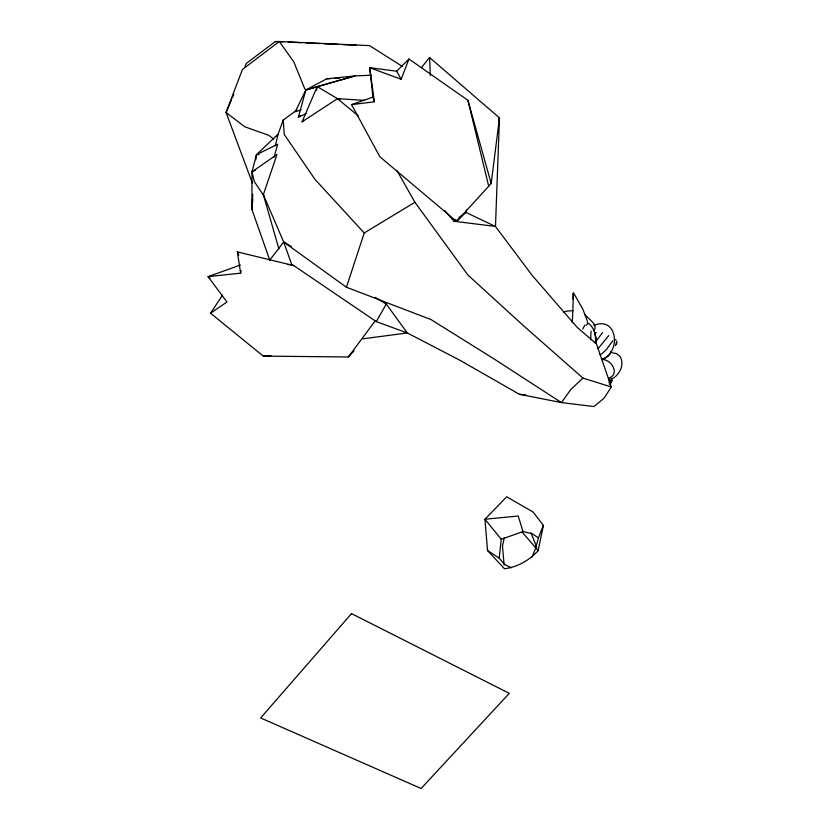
<?xml version="1.0" encoding="UTF-8"?>
<svg xmlns="http://www.w3.org/2000/svg" width="830" height="830" viewBox="0 0 830 830"><rect width="100%" height="100%" fill="white"/><g stroke="black" fill="none" stroke-linecap="round" stroke-linejoin="round"><path stroke-width="1.25" d="M296.953 109.944L283.196 120.091L278.154 134.066L256.449 154.712L251.988 171.841L251.905 209.471L269.926 260.558M572.327 322.745L573.499 292.814L582.764 308.978L587.422 321.241M596.137 343.361L596.054 337.177L594.612 333.442M595.338 343.153C596.324 335.735 594.456 327.476 587.993 323.005M252.756 194.189L251.905 209.471L252.745 199.283M511.477 567.834L504.567 564.4L499.204 558.165L501.258 539.251L484.938 519.238L506.674 496.807L533.047 511.986L543.391 525.369L538.12 550.653C529.623 560.219 517.204 567.264 504.443 568.737L487.521 550.518L484.938 519.238L518.242 516.011L522.983 531.584L532.123 533.69L538.4 537.892L535.568 548.474L532.03 557.044M590.68 339.729L591.012 331.139M585.129 314.85C588.097 318.585 598.876 325.184 593.751 330.765M491.184 183.503L467.923 100.316L408.962 59.003L396.667 71.224L369.692 67.666L372.94 97.1L351.578 104.642L379.86 156.746L456.583 221.444L491.184 183.503L499.473 117.912L429.556 57.488L421.474 67.572M255.765 159.806L256.449 154.712L277.708 144.171L274.045 157.244M616.524 344.243L616.918 341.68M504.308 537.529L502.492 546.213L504.121 564.981M316.438 90.252L317.236 86.6L354.95 75.935L371.664 75.198M354.099 350.779L348.361 356.973L263.286 356.112L210.561 313.221L226.964 302.016L208.06 276.639L240.627 273.163L241.167 270.912M275.238 145.945L278.154 134.066L276.805 136.276M306.28 113.565L298.354 117.217L305.834 90.024L326.688 78.788L354.95 75.935L305.834 90.024L295.21 111.77L301.051 109.902M615.507 345.622L616.545 342.147M582.919 378.075L570.884 389.415L561.433 402.581L494.203 359.048L430.967 319.54L346.421 287.232L364.235 232.971L414.907 202.292L467.933 275.062L523.014 325.267L582.919 378.075L611.316 386.967L604.126 398.141L593.99 406.555L561.433 402.581L519.393 394.302L459.81 360.199L407.271 332.955L376.27 321.604L293.789 265.61L291.766 264.625L287.896 264.583M278.921 248.979L263.349 194.708L276.981 154.505L251.988 171.841L254.333 181.583L264.583 196.959M466.616 209.949L465.755 212.366L456.583 221.444M498.612 120.329L499.473 117.912L495.479 226.455L531.833 274.989L577.255 327.445L596.459 343.911L611.316 386.967M351.578 104.642L374.351 101.758L369.692 67.666L401.149 79.306L408.962 59.003M538.4 537.892L543.391 525.369M232.348 97.805L233.79 94.247M244.892 66.95L246.344 63.391L275.301 41.552L279.316 41.5L369.558 45.619L402.353 66.421M364.609 100.368L337.457 98.677L302.089 121.813L317.236 86.6L337.457 98.677L358.187 115.827M231.373 100.181L226.061 112.496L252.517 183.368M610.154 384.715L612.094 380.306L611.606 378.376L611.067 378.646M601.978 358.778L603.431 358.902L602.124 359.203C605.859 358.01 609.915 355.904 610.963 351.671M609.635 383.045L610.621 381.084L609.013 380.42M376.27 321.604L386.303 304.07L375.264 297.389M612.799 340.767L606.377 349.565L601.543 354.016M210.561 313.221L222.492 295.21M608.753 335.6L598.046 348.652M602.559 332.571L596.293 340.933M609.334 384.062L612.094 380.306M348.361 356.973L375.16 320.888M582.753 329.064L584.787 325.121M269.688 260.226L283.663 241.976L263.349 194.708M302.089 121.813L303.728 120.008M586.167 325.246L587.827 323.524L587.246 322.829M298.354 117.217L300.17 115.567M608.971 382.526L610.621 381.084M603.545 358.84L604.053 358.55L603.545 358.84C621.587 350.167 616.441 315.618 593.886 325.464M612.685 378.511C620.072 374.123 624.772 364.245 619.989 356.34L616.524 353.601L612.187 352.771M444.776 210.571L454.062 221.247L456.012 219.763M458.938 217.543L465.755 212.366L495.479 226.455L454.062 221.247M608.919 378.127C620.207 374.008 611.492 359.38 602.217 359.483M251.988 171.841L255.443 170.202M501.258 539.251L522.983 531.584M240.378 265.04L208.06 276.639L209.969 278.226M608.753 379.58L610.309 379.061M563.363 312.225L566.911 311.084L573.105 310.648M305.834 90.024L317.236 86.6M362.669 338.848L407.271 332.955L386.303 304.07M263.286 356.112L270.964 355.665M326.688 78.788L330.537 78.622M334.397 78.456L339.532 78.238M256.449 154.712L259.022 154.639M275.301 41.552L283.03 41.905M288.176 42.133L301.051 42.724M306.208 42.953L320.37 43.596M324.229 43.772L338.391 44.405M342.251 44.581L356.423 45.225M519.393 394.302L525.743 394.924M337.457 98.677L339.978 99.154M240.627 273.163L237.349 251.895L293.789 265.61M614.532 339.491L616.296 340.093M291.766 264.625L283.663 241.976L291.382 246.645M487.521 550.518L499.204 558.165M283.663 241.976L346.421 287.232M273.807 139.201L268.847 135.373L244.663 126.72L226.061 112.496L242.443 69.45L279.316 41.5L293.768 61.804L304.631 88.478L306.187 90.449M599.675 354.047L600.681 355.074M364.235 232.971L315.026 179.425L284.265 134.47L283.196 120.091M522.153 532.092L538.12 550.653M397.124 170.804L414.907 202.292M396.667 71.224L401.149 79.306M237.349 251.895L238.822 255.246M530.941 532.839L536.688 547.084M372.94 97.1L374.351 101.758M467.923 100.316L488.611 185.816M429.556 57.488L430.397 75.551M573.094 299.298L572.98 293.436M595.899 332.488L594.84 334.065L595.899 332.488M351.515 613.619L260.662 717.95L421.101 788.5L509.288 693.33L351.515 613.619"/></g></svg>
